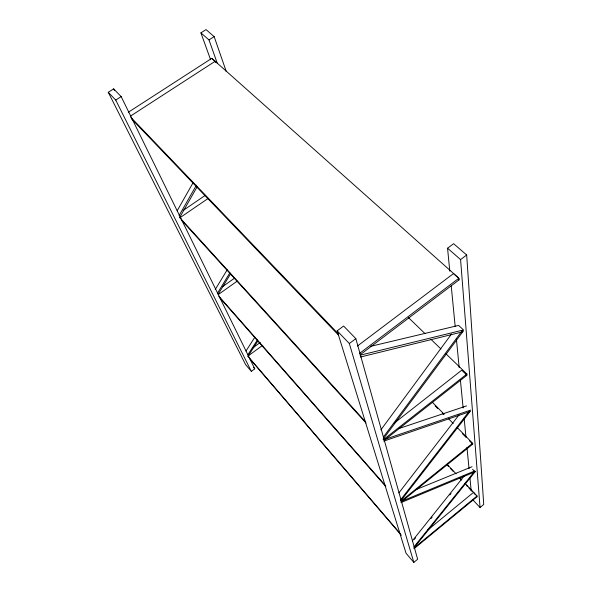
<?xml version="1.0" encoding="UTF-8"?>
<svg xmlns="http://www.w3.org/2000/svg" width="592" height="592" viewBox="0 0 592 592"><rect width="100%" height="100%" fill="white"/><g stroke="black" fill="none" stroke-linecap="round" stroke-linejoin="round"><path stroke-width="0.89" d="M463.203 330.588L462.604 331.868L360.498 357.028M177.119 210.87L192.985 182.906M179.08 215.606L196.403 185.192M179.531 217.723L197.291 186.576M215.281 289.451L227.202 269.826M217.449 293.232L229.903 272.794M218.115 294.35L230.562 273.948M245.976 351.049L254.9 337.129M247.93 354.667L257.394 339.956M247.915 356.421L257.868 340.962M380.863 429.896L451.563 333.962M383.505 436.874L461.908 331.061L462.996 331.453L383.068 439.227M398.845 492.929L459.007 414.933M400.37 500.122L469.382 411.077L470.3 411.255L400.814 500.839M412.335 540.859L464.528 475.531M414.348 539.349L415.488 537.913M430.961 518.57L432.108 517.134M449.861 494.919L451.008 493.484M413.971 546.904L474.518 471.461L475.309 471.506L414.259 547.541M413.823 562.4L417.641 559.233L355.844 338.646L343.612 326.037L337.159 330.839L406.053 553.268L413.823 562.4L349.339 343.538L337.159 330.839M472.608 499.574L480.053 507.507L483.731 504.458L466.681 254.997L453.605 243.689L447.552 248.203L449.787 271.158M413.904 548.081L477.048 496.007L464.994 483.257M414.074 548.695L477.108 496.695L477.048 496.007M427.55 530.21L473.578 492.337L475.376 494.868M401.339 500.847L472.623 443.245L457.098 427.439M400.858 502.208L472.697 444.126L472.623 443.245M383.934 439.264L466.903 374.011L445.613 353.476M384.245 440.315L466.999 375.195L466.903 374.011M394.213 423.147L461.738 370.185L466.237 374.529L466.333 375.713M359.44 353.483L458.881 278.225L459.022 279.89L359.862 354.985M357.383 346.068L453.487 273.585L458.785 278.307L458.926 279.964M480.053 507.507L460.583 259.585L466.681 254.997M349.339 343.538L355.844 338.646M251.326 371.347L254.752 368.809L121.153 96.607L113.649 88.867L108.269 92.293L245.613 364.635L251.326 371.347L115.736 100.078L108.269 92.293M247.856 356.169L262.737 345.24M252.843 347.881L260.273 342.435M218.485 294.431L237.177 281.133M222.562 286.669L234.499 278.188M180.02 217.678L208.251 198.387M183.091 210.493L205.328 195.33M130.677 115.98L215.081 61.339L215.503 62.537M128.338 112.236L211.825 58.312L458.193 277.611M214.156 36.63L206.031 29.6L200.91 32.863L209.006 39.93L214.156 36.63L226.285 71.565M115.736 100.078L121.153 96.607M401.169 501.461L474.851 470.906M401.376 502.43L475.013 471.809L472.564 469.264M416.065 489.584L472.016 466.733M383.727 441.136L469.967 411.603M383.564 439.804L470.744 410.078M398.475 428.682L466.548 405.92M360.395 355.148L463.499 329.944L458.63 325.415L370.673 346.327M447.552 248.203L460.583 259.585M211.736 58.364L215.081 61.339M408.369 317.541L424.997 333.585M430.983 339.357L440.959 348.984M432.53 402.427L444.17 414.274M448.692 418.884L453.22 423.495M435.12 405.853L437.71 408.495M442.246 413.112L443.541 414.43M462.33 433.573L465.571 436.866M469.456 440.833L472.697 444.126M130.714 117.179L338.276 333.851M131.565 118.896L338.683 335.309M447.234 464.461L456.114 473.859M459.917 477.885L461.827 479.897M447.337 465.179L448.603 466.518M450.505 468.531L453.035 471.21M460.006 478.588L461.272 479.934M466.333 485.299L467.606 486.639M468.871 487.978L472.039 491.33M180.109 218.056L365.73 421.985M181.367 220.039L366.004 423.006M218.759 296.126L385.888 486.062M219.255 297.132L385.518 486.173M248.418 356.828L400.562 533.969M249.424 358.338L401.354 535.286M253.605 367.469L254.752 368.809M113.649 88.867L114.471 90.524M200.91 32.863L210.619 59.762M209.006 39.93L217.338 63.448M451.222 285.855L455.159 326.266M456.41 339.12L459.185 367.588M460.354 379.531L463.129 407.999M464.113 418.1L465.993 437.384M466.977 447.485L469.034 468.612M469.93 477.796L471.18 490.65"/></g></svg>
